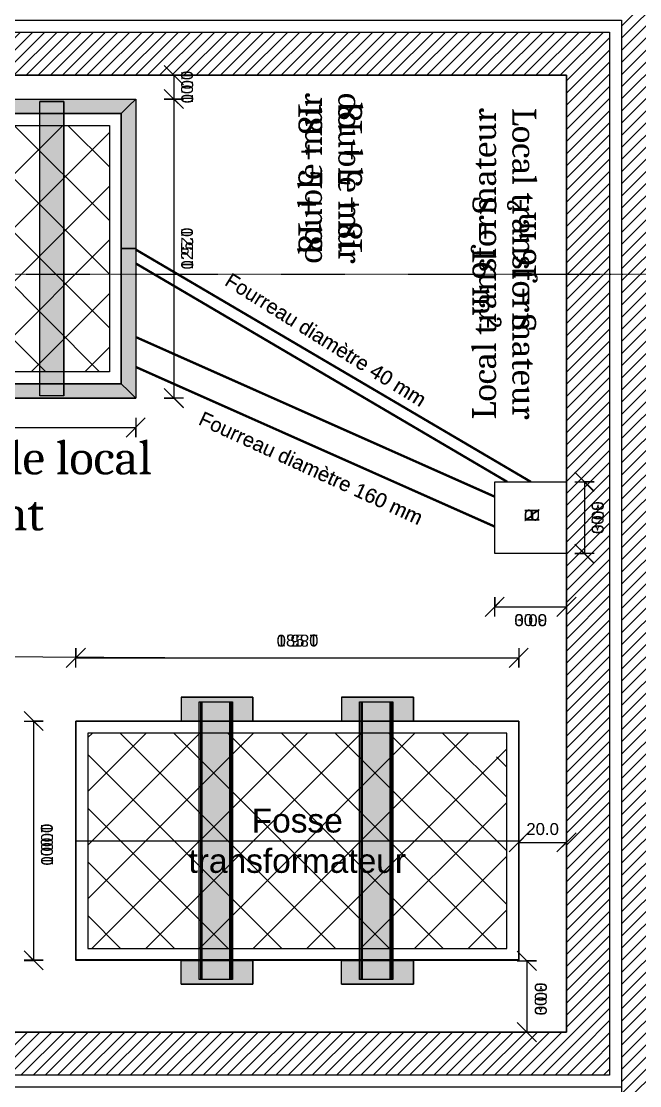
# Model space of a CAD drawing. Extents: x -594 to 29166, y -5797 to 14313.
# Drawn here: x 4019.2 to 4277.5, y 4562.3 to 5007.2 of the extents above; entities that cross this region are included whole.
import ezdxf
from ezdxf.lldxf.tags import DXFTag

# ---------------------------------------------------------------- set-up
doc = ezdxf.new("R2010")
doc.units = 0
for name, pattern in [('prlm_ef', [0.165, 0.1, -0.065]), ('Style de ligne -1', [0.41664, 0.20828, -0.20836]), ('Style de ligne -15', [2.08328, 1.25, -0.41656, 0.13886, -0.27786]), ('VW-01', [0.41656, 0.20828, -0.20828])]:
    doc.linetypes.add(name, pattern=pattern)
doc.layers.get('0').update_dxf_attribs({"color": 252})
doc.layers.add('_GAZELEC-RESERVATION 2', color=6, linetype='Continuous', lineweight=18)
for name, color, linetype in [('A SITE', 252, 'Continuous'), ('B GÈnÈral_Hatch', 252, 'Continuous'), ('B Général', 252, 'Continuous'), ('C ANNOTATIONS-axes horizontaux', 252, 'Style de ligne -1'), ('C ANNOTATIONS-prestations', 252, 'Continuous'), ('prlm-MOD', 64, 'Continuous'), ('prlm-MOD-EL', 190, 'Continuous'), ('prlm-VRD', 252, 'Continuous'), ('SA - CAB-réso', 252, 'Continuous'), ('SA - EDF-réso', 252, 'Texte-BT')]:
    doc.layers.add(name, color=color, linetype=linetype)
doc.styles.add('Arial', font='arial.ttf')
doc.styles.add('Cambria (bold italic)', font='cambriaz.ttf')
doc.styles.add('Lignes', font='arial.ttf', dxfattribs={"height": 0.35})
doc.styles.add('prlm-mod', font='cambriaz.ttf', dxfattribs={"height": 18})
doc.styles.add('texte courant 100', font='arial.ttf', dxfattribs={"height": 25})
tags = doc.linetypes.add('Texte-BT', pattern='A,5,-0.25,["BT",Lignes,S=1,R=0,X=0,Y=-0.18],-1.25', length=6.5).pattern_tags.tags
tags[15:16] = [DXFTag(74, 4), DXFTag(75, 0), DXFTag(340, '0'), DXFTag(46, 0.0), DXFTag(50, 0.0), DXFTag(44, 0.0), DXFTag(45, 0.0)]
tags[4:5] = [DXFTag(74, 4), DXFTag(75, 0), DXFTag(340, '0'), DXFTag(46, 0.0), DXFTag(50, 0.0), DXFTag(44, 0.0), DXFTag(45, 0.0)]
tags = doc.linetypes.add('Texte-HT', pattern='A,5,-0.25,["HT",Lignes,S=1,R=0,X=0,Y=-0.18],-1.25', length=6.5).pattern_tags.tags
tags[15:16] = [DXFTag(74, 4), DXFTag(75, 0), DXFTag(340, '0'), DXFTag(46, 0.0), DXFTag(50, 0.0), DXFTag(44, 0.0), DXFTag(45, 0.0)]
tags[4:5] = [DXFTag(74, 4), DXFTag(75, 0), DXFTag(340, '0'), DXFTag(46, 0.0), DXFTag(50, 0.0), DXFTag(44, 0.0), DXFTag(45, 0.0)]
pattern_1 = [(45, (0, 0), (2.4253472, -2.6458333), [])]

# ---------------------------------------------------------------- blocks, each defined once
blk = doc.blocks.new('A n0.Groupe-16-1')
at = {"layer": 'C ANNOTATIONS-prestations'}
for p, q in [((4082.89, 4984.51), (4082.89, 4974.92)), ((3961.95, 4974.71), (4066.95, 4974.71)), ((4066.95, 4974.71), (4063.95, 4971.71)), ((4063.95, 4971.71), (4066.95, 4974.71)), ((4066.95, 4974.71), (4066.95, 4912.21)), ((4082.89, 4974.51), (4082.89, 4849.92)), ((4036.95, 4973.71), (4026.95, 4973.71)), ((4026.95, 4850.71), (4026.95, 4973.71)), ((4036.95, 4850.71), (4036.95, 4973.71)), ((4063.95, 4971.71), (4060.95, 4968.71)), ((4060.95, 4968.71), (4063.95, 4971.71)), ((4060.95, 4968.71), (3961.95, 4968.71)), ((4060.95, 4912.21), (4060.95, 4968.71)), ((4060.95, 4855.71), (4060.95, 4912.21)), ((4066.95, 4912.21), (4066.95, 4849.71)), ((4231.98, 4814.75), (4066.95, 4911.82)), ((4222.12, 4814.75), (4066.95, 4906.02)), ((4066.95, 4875.26), (4216.95, 4808.5)), ((4066.95, 4862.75), (4216.95, 4795.99)), ((4060.95, 4855.71), (3961.95, 4855.71)), ((4063.95, 4852.71), (4060.95, 4855.71)), ((4063.95, 4852.71), (4060.95, 4855.71)), ((3961.95, 4849.71), (4066.95, 4849.71)), ((4036.95, 4850.71), (4026.95, 4850.71)), ((4066.95, 4849.71), (4063.95, 4852.71)), ((4066.95, 4849.71), (4063.95, 4852.71)), ((3857.15, 4837.41), (4066.75, 4837.41)), ((4254.41, 4814.55), (4254.41, 4784.91)), ((4217.15, 4762.45), (4246.75, 4762.45)), ((4041.95, 4741.16), (4226.95, 4741.16)), ((4085.95, 4724.71), (4085.95, 4714.71)), ((4085.95, 4724.71), (4115.95, 4724.71)), ((4093.43, 4722.71), (4107.43, 4722.71)), ((4093.43, 4606.71), (4093.43, 4722.71)), ((4094.2, 4606.71), (4094.2, 4722.71)), ((4094.61, 4606.71), (4094.61, 4722.71)), ((4106.26, 4606.71), (4106.26, 4722.71)), ((4106.67, 4606.71), (4106.67, 4722.71)), ((4107.43, 4606.71), (4107.43, 4722.71)), ((4115.95, 4724.71), (4115.95, 4714.71)), ((4152.95, 4724.71), (4152.95, 4714.71)), ((4152.95, 4724.71), (4182.95, 4724.71)), ((4160.43, 4722.71), (4174.43, 4722.71)), ((4160.43, 4606.71), (4160.43, 4722.71)), ((4161.2, 4606.71), (4161.2, 4722.71)), ((4161.61, 4606.71), (4161.61, 4722.71)), ((4173.26, 4606.71), (4173.26, 4722.71)), ((4173.67, 4606.71), (4173.67, 4722.71)), ((4174.43, 4606.71), (4174.43, 4722.71)), ((4182.95, 4724.71), (4182.95, 4714.71)), ((4024.34, 4714.71), (4024.34, 4614.71)), ((4226.95, 4714.71), (4041.95, 4714.71)), ((4041.95, 4714.71), (4041.95, 4614.71)), ((4085.95, 4714.71), (4115.95, 4714.71)), ((4152.95, 4714.71), (4182.95, 4714.71)), ((4226.95, 4614.71), (4226.95, 4714.71)), ((4046.95, 4707.79), (4048.88, 4709.71)), ((4046.95, 4685.34), (4071.33, 4709.71)), ((4046.95, 4662.89), (4093.78, 4709.71)), ((4046.95, 4640.44), (4116.23, 4709.71)), ((4221.95, 4709.71), (4046.95, 4709.71)), ((4046.95, 4709.71), (4046.95, 4619.71)), ((4048.68, 4619.71), (4138.68, 4709.71)), ((4060.48, 4709.71), (4150.48, 4619.71)), ((4071.13, 4619.71), (4161.13, 4709.71)), ((4082.94, 4709.71), (4172.94, 4619.71)), ((4093.58, 4619.71), (4183.58, 4709.71)), ((4105.39, 4709.71), (4195.39, 4619.71)), ((4116.03, 4619.71), (4206.03, 4709.71)), ((4127.84, 4709.71), (4217.84, 4619.71)), ((4150.29, 4709.71), (4221.95, 4638.05)), ((4172.74, 4709.71), (4221.95, 4660.5)), ((4195.19, 4709.71), (4221.95, 4682.95)), ((4221.95, 4619.71), (4221.95, 4709.71)), ((4138.48, 4619.71), (4221.95, 4703.18)), ((4046.95, 4700.8), (4128.03, 4619.71)), ((4217.64, 4699.71), (4221.95, 4695.4)), ((4160.93, 4619.71), (4221.95, 4680.73)), ((4046.95, 4678.35), (4105.58, 4619.71)), ((4041.95, 4664.71), (4226.95, 4664.71)), ((4227.15, 4664.01), (4246.75, 4664.01)), ((4183.38, 4619.71), (4221.95, 4658.28)), ((4046.95, 4655.9), (4083.13, 4619.71)), ((4046.95, 4633.45), (4060.68, 4619.71)), ((4205.83, 4619.71), (4221.95, 4635.83)), ((4046.95, 4619.71), (4221.95, 4619.71)), ((4226.95, 4614.71), (4041.95, 4614.71)), ((4085.95, 4604.71), (4085.95, 4614.71)), ((4085.95, 4614.71), (4115.95, 4614.71)), ((4115.95, 4604.71), (4115.95, 4614.71)), ((4152.95, 4604.71), (4152.95, 4614.71)), ((4152.95, 4614.71), (4182.95, 4614.71)), ((4182.95, 4604.71), (4182.95, 4614.71)), ((4230.37, 4614.51), (4230.37, 4584.91)), ((4094.2, 4606.71), (4093.43, 4606.71)), ((4094.61, 4606.71), (4094.2, 4606.71)), ((4106.26, 4606.71), (4094.61, 4606.71)), ((4106.67, 4606.71), (4106.26, 4606.71)), ((4107.43, 4606.71), (4106.67, 4606.71)), ((4161.2, 4606.71), (4160.43, 4606.71)), ((4161.61, 4606.71), (4161.2, 4606.71)), ((4173.26, 4606.71), (4161.61, 4606.71)), ((4173.67, 4606.71), (4173.26, 4606.71)), ((4174.43, 4606.71), (4173.67, 4606.71)), ((4085.95, 4604.71), (4115.95, 4604.71)), ((4152.95, 4604.71), (4182.95, 4604.71)), ((4246.95, 4584.71), (3846.95, 4584.71))]:
    blk.add_line(p, q, dxfattribs=at)
at = {"layer": 'C ANNOTATIONS-prestations', "flags": 128}
for points in [[(3846.95, 5002.71), (4264.95, 5002.71), (4264.95, 4566.71), (3846.95, 4566.71), (3846.95, 4536.71), (3830.95, 4536.71), (3830.95, 4729.71), (3846.95, 4729.71), (3846.95, 4584.71), (4246.95, 4584.71), (4246.95, 4984.71), (3846.95, 4984.71), (3846.95, 4844.71), (3830.95, 4844.71), (3830.95, 5032.94), (3846.95, 5032.94), (3846.95, 5002.71)], [(4078.89, 4984.71), (4086.89, 4984.71), (4082.89, 4984.71), (4086.89, 4980.71), (4078.89, 4988.71)], [(4086.89, 4974.72), (4078.89, 4974.72), (4082.89, 4974.72), (4078.89, 4978.72), (4086.89, 4970.72)], [(4078.89, 4974.71), (4086.89, 4974.71), (4082.89, 4974.71), (4086.89, 4970.71), (4078.89, 4978.71)], [(4086.89, 4849.72), (4078.89, 4849.72), (4082.89, 4849.72), (4078.89, 4853.72), (4086.89, 4845.72)], [(4066.95, 4841.41), (4066.95, 4833.41), (4066.95, 4837.41), (4062.95, 4833.41), (4070.95, 4841.41)], [(4250.41, 4814.75), (4258.41, 4814.75), (4254.41, 4814.75), (4258.41, 4810.75), (4250.41, 4818.75)], [(4258.41, 4784.71), (4250.41, 4784.71), (4254.41, 4784.71), (4250.41, 4788.71), (4258.41, 4780.71)], [(4216.95, 4758.45), (4216.95, 4766.45), (4216.95, 4762.45), (4220.95, 4766.45), (4212.95, 4758.45)], [(4246.95, 4766.45), (4246.95, 4758.45), (4246.95, 4762.45), (4242.95, 4758.45), (4250.95, 4766.45)], [(4041.95, 4737.16), (4041.95, 4745.16), (4041.95, 4741.16), (4045.95, 4745.16), (4037.95, 4737.16)], [(4226.95, 4745.16), (4226.95, 4737.16), (4226.95, 4741.16), (4222.95, 4737.16), (4230.95, 4745.16)], [(4020.34, 4714.71), (4028.34, 4714.71), (4024.34, 4714.71), (4028.34, 4710.71), (4020.34, 4718.71)], [(4226.95, 4660.01), (4226.95, 4668.01), (4226.95, 4664.01), (4230.95, 4668.01), (4222.95, 4660.01)], [(4246.95, 4668.01), (4246.95, 4660.01), (4246.95, 4664.01), (4242.95, 4660.01), (4250.95, 4668.01)], [(4028.34, 4614.71), (4020.34, 4614.71), (4024.34, 4614.71), (4020.34, 4618.71), (4028.34, 4610.71)], [(4226.37, 4614.51), (4234.37, 4614.51), (4230.37, 4614.51), (4234.37, 4610.51), (4226.37, 4618.51)], [(4234.37, 4584.71), (4226.37, 4584.71), (4230.37, 4584.71), (4226.37, 4588.71), (4234.37, 4580.71)]]:
    blk.add_lwpolyline(points, dxfattribs=at)
for points in [[(3851.95, 4561.71), (3851.95, 4543.71), (4287.95, 4543.71), (4287.95, 5025.71), (3851.95, 5025.71), (3851.95, 5007.71), (4269.95, 5007.71), (4269.95, 4561.71), (3851.95, 4561.71)], [(4063.95, 4971.71), (4060.95, 4968.71), (3961.95, 4968.71), (3961.95, 4974.71), (4066.95, 4974.71)], [(4063.95, 4971.71), (4066.95, 4974.71), (4066.95, 4912.21), (4060.95, 4912.21), (4060.95, 4968.71)], [(4036.95, 4850.71), (4026.95, 4850.71), (4026.95, 4973.71), (4036.95, 4973.71)], [(3862.95, 4855.71), (4060.95, 4855.71), (4060.95, 4968.71), (3862.95, 4968.71)], [(3867.95, 4860.71), (3867.95, 4963.71), (4055.95, 4963.71), (4055.95, 4860.71)], [(4063.95, 4852.71), (4060.95, 4855.71), (4060.95, 4912.21), (4066.95, 4912.21), (4066.95, 4849.71)], [(4063.95, 4852.71), (4060.95, 4855.71), (3961.95, 4855.71), (3961.95, 4849.71), (4066.95, 4849.71)], [(4216.95, 4814.75), (4246.95, 4814.75), (4246.95, 4784.75), (4216.95, 4784.75)], [(4085.95, 4724.71), (4085.95, 4714.71), (4115.95, 4714.71), (4115.95, 4724.71)], [(4094.2, 4606.71), (4093.43, 4606.71), (4093.43, 4722.71), (4094.2, 4722.71)], [(4094.61, 4606.71), (4094.2, 4606.71), (4094.2, 4722.71), (4094.61, 4722.71)], [(4106.26, 4606.71), (4094.61, 4606.71), (4094.61, 4722.71), (4106.26, 4722.71)], [(4106.67, 4606.71), (4106.26, 4606.71), (4106.26, 4722.71), (4106.67, 4722.71)], [(4107.43, 4606.71), (4106.67, 4606.71), (4106.67, 4722.71), (4107.43, 4722.71)], [(4152.95, 4724.71), (4152.95, 4714.71), (4182.95, 4714.71), (4182.95, 4724.71)], [(4161.2, 4606.71), (4160.43, 4606.71), (4160.43, 4722.71), (4161.2, 4722.71)], [(4161.61, 4606.71), (4161.2, 4606.71), (4161.2, 4722.71), (4161.61, 4722.71)], [(4173.26, 4606.71), (4161.61, 4606.71), (4161.61, 4722.71), (4173.26, 4722.71)], [(4173.67, 4606.71), (4173.26, 4606.71), (4173.26, 4722.71), (4173.67, 4722.71)], [(4174.43, 4606.71), (4173.67, 4606.71), (4173.67, 4722.71), (4174.43, 4722.71)], [(4085.95, 4604.71), (4085.95, 4614.71), (4115.95, 4614.71), (4115.95, 4604.71)], [(4152.95, 4604.71), (4152.95, 4614.71), (4182.95, 4614.71), (4182.95, 4604.71)]]:
    blk.add_lwpolyline(points, close=True, dxfattribs=at)
at = {"layer": 'C ANNOTATIONS-prestations', "line_spacing_factor": 1.002709, "style": 'Arial'}
for s, insert, char_height, attachment_point, rotation in [('10.0', (4088.43, 4979.72), 5.007, 5, 90), ('125.0', (4088.43, 4912.22), 5.007, 5, 90), ('Fourreau diamètre 40 mm', (4106.88, 4902.39), 6.0078, 1, 327.9619), ('Fourreau diamètre 160 mm', (4095.25, 4844.42), 6.0078, 1, 335.345), ('30.0', (4259.95, 4799.73), 5.007, 5, 90), ('100.0', (4029.88, 4663.08), 5.007, 5, 90), ('30.0', (4236.17, 4598.56), 5.007, 5, 90)]:
    blk.add_mtext(s, dxfattribs=dict(at, insert=insert, char_height=char_height, attachment_point=attachment_point, rotation=rotation))
at = {"layer": 'C ANNOTATIONS-prestations', "attachment_point": 5, "rotation": 90}
for s, insert, char_height, width, line_spacing_factor, style in [('double mur 18 + 5 + 18 ', (4148.21, 4941.62), 9.9931, 77.9863, 1.004714, 'Cambria (bold italic)'), ('Local transformateur\\PS = 16 m²', (4220.92, 4905.88), 9.9931, 145.1437, 1.004714, 'Cambria (bold italic)'), ('R', (4232.5, 4800.79), 6.01, 5.0123, 1.002709, 'Arial')]:
    blk.add_mtext(s, dxfattribs=dict(at, insert=insert, char_height=char_height, width=width, line_spacing_factor=line_spacing_factor, style=style))
at = {"layer": 'C ANNOTATIONS-prestations', "attachment_point": 5, "style": 'Arial'}
for s, insert, char_height, line_spacing_factor in [('30.0', (4231.95, 4756.91), 5.007, 1.002709), ('185.0', (4134.56, 4748.36), 5.007, 1.002709), ('Fosse\\Ptransformateur', (4134.45, 4664.65), 10.013, 1.011557), ('20.0', (4236.95, 4669.56), 5.007, 1.002709)]:
    blk.add_mtext(s, dxfattribs=dict(at, insert=insert, char_height=char_height, line_spacing_factor=line_spacing_factor))
blk = doc.blocks.new('A$C380262B1')
at = {"layer": 'SA - CAB-réso', "elevation": 0, "flags": 128}
blk.add_lwpolyline([(-3314.59, 2281.48), (-3563.97, 2289.01, 0.326975), (-4699.13, 1338.75, 0.484482), (-4609.38, 1232.65), (-4051.62, 1230.86)], format="xyb", dxfattribs=at)
at = {"layer": 'SA - EDF-réso', "linetype": 'Texte-HT', "ltscale": 75, "elevation": 0, "flags": 128}
blk.add_lwpolyline([(-4753.88, 1481.32), (-4015.66, 1477.37)], dxfattribs=at)
blk = doc.blocks.new('xi.transfo')
at = {"layer": 'prlm-MOD-EL', "linetype": 'Continuous', "lineweight": 20}
for points in [[(260, -94), (270, -94), (270, -64), (260, -64)], [(380, -94), (370, -94), (370, -64), (380, -64)], [(378, -72.52), (378, -73.29), (262, -73.29), (262, -72.52)], [(378, -73.29), (378, -73.69), (262, -73.69), (262, -73.29)], [(378, -73.69), (378, -85.34), (262, -85.34), (262, -73.69)], [(378, -85.34), (378, -85.75), (262, -85.75), (262, -85.34)], [(378, -85.75), (378, -86.52), (262, -86.52), (262, -85.75)], [(260, -161), (270, -161), (270, -131), (260, -131)], [(380, -161), (370, -161), (370, -131), (380, -131)], [(378, -139.52), (378, -140.29), (262, -140.29), (262, -139.52)], [(378, -140.29), (378, -140.69), (262, -140.69), (262, -140.29)], [(378, -140.69), (378, -152.34), (262, -152.34), (262, -140.69)], [(378, -152.34), (378, -152.75), (262, -152.75), (262, -152.34)], [(378, -152.75), (378, -153.52), (262, -153.52), (262, -152.75)], [(13, -183), (16, -186), (16, -285), (10, -285), (10, -180)], [(13, -183), (10, -180), (72.5, -180), (72.5, -186), (16, -186)], [(132, -183), (129, -186), (72.5, -186), (72.5, -180), (135, -180)], [(132, -183), (129, -186), (129, -285), (135, -285), (135, -180)], [(134, -210), (134, -220), (11, -220), (11, -210)]]:
    blk.add_hatch(color=250, dxfattribs=at).paths.add_polyline_path(points, flags=0)
at = {"layer": 'prlm-MOD-EL', "linetype": 'Continuous'}
h = blk.add_hatch(dxfattribs=at)
h.set_pattern_fill('ANSI37', color=256, scale=5, style=0)
h.set_pattern_definition([(45, (3689.925, 1736.358), (-11.22532, 11.22532), []), (135, (3689.925, 1736.358), (-11.22532, -11.22532), [])])
h.paths.add_polyline_path([(124, -379), (21, -379), (21, -191), (124, -191)])
at = {"color": 4, "linetype": 'Continuous', "lineweight": -3}
blk.add_line((400, 0), (400, -400), dxfattribs=at)
for points in [[(169.97, 3.45), (169.97, 11.45), (169.97, 7.45), (173.97, 11.45), (165.97, 3.45)], [(200, 11.45), (200, 3.45), (200, 7.45), (196, 3.45), (204, 11.45)], [(218.27, 0), (226.27, 0), (222.27, 0), (226.27, -4), (218.27, 4)], [(316.7, 0), (324.7, 0), (320.7, 0), (324.7, -4), (316.7, 4)], [(370.2, -20.58), (370.2, -12.58), (370.2, -16.58), (374.2, -12.58), (366.2, -20.58)], [(400, -12.58), (400, -20.58), (400, -16.58), (396, -20.58), (404, -12.58)], [(239.56, -20), (247.56, -20), (243.56, -20), (247.56, -24), (239.56, -16)], [(324.7, -20), (316.7, -20), (320.7, -20), (316.7, -16), (324.7, -24)], [(226.27, -30), (218.27, -30), (222.27, -30), (218.27, -26), (226.27, -34)], [(0, -168.06), (0, -160.06), (0, -164.06), (4, -160.06), (-4, -168.06)], [(10, -160.06), (10, -168.06), (10, -164.06), (6, -168.06), (14, -160.06)], [(10, -168.06), (10, -160.06), (10, -164.06), (14, -160.06), (6, -168.06)], [(135, -160.06), (135, -168.06), (135, -164.06), (131, -168.06), (139, -160.06)], [(143.3, -180), (151.3, -180), (147.3, -180), (151.3, -184), (143.3, -176)], [(247.56, -205), (239.56, -205), (243.56, -205), (239.56, -201), (247.56, -209)], [(270, -226.61), (270, -218.61), (270, -222.61), (274, -218.61), (266, -226.61)], [(370, -218.61), (370, -226.61), (370, -222.61), (366, -226.61), (374, -218.61)]]:
    blk.add_lwpolyline(points)
at = {"layer": 'prlm-MOD', "color": 0}
for p, q in [((170.17, 7.45), (199.8, 7.45)), ((222.27, -29.8), (222.27, -0.2)), ((320.7, -19.8), (320.7, -0.2)), ((370.2, -16.58), (399.8, -16.58)), ((243.56, -205), (243.56, -20)), ((0.2, -164.06), (9.8, -164.06)), ((10.2, -164.06), (134.8, -164.06)), ((147.3, -389.8), (147.3, -180.2)), ((270, -222.61), (370, -222.61))]:
    blk.add_line(p, q, dxfattribs=at)
at = {"layer": 'prlm-MOD', "linetype": 'Continuous', "lineweight": -3}
for points in [[(423, -395), (441, -395), (441, 41), (-41, 41), (-41, -395), (-23, -395), (-23, 23), (423, 23), (423, -395)], [(169.97, -30), (169.97, 0), (199.97, 0), (199.97, -30)]]:
    blk.add_lwpolyline(points, close=True, dxfattribs=at)
blk.add_lwpolyline([(-18, -400), (-18, 18), (418, 18), (418, -400), (448, -400), (448, -416), (255, -416), (255, -400), (400, -400), (400, 0), (0, 0), (0, -400), (140, -400), (140, -416), (-48.23, -416), (-48.23, -400), (-18, -400)], dxfattribs=at)
at = {"layer": 'prlm-MOD', "color": 7, "linetype": 'prlm_ef', "const_width": 1}
for points in [[(169.97, -14.97), (72.89, -180)], [(169.97, -24.83), (78.69, -180)], [(109.46, -180), (176.21, -30)], [(121.97, -180), (188.72, -30)]]:
    blk.add_lwpolyline(points, dxfattribs=at)
at = {"layer": 'prlm-MOD-EL', "linetype": 'Continuous'}
for p, q in [((270, -205), (270, -20)), ((270, -20), (370, -20)), ((370, -20), (270, -20)), ((270, -20), (270, -205)), ((320, -205), (320, -20)), ((370, -20), (370, -205)), ((370, -205), (370, -20)), ((275, -51.76), (301.76, -25)), ((275, -74.21), (324.21, -25)), ((275, -96.66), (346.66, -25)), ((365, -25), (275, -25)), ((275, -25), (275, -200)), ((365, -108.47), (281.53, -25)), ((285, -29.31), (289.31, -25)), ((365, -86.02), (303.98, -25)), ((365, -63.57), (326.43, -25)), ((365, -41.12), (348.88, -25)), ((365, -200), (365, -25)), ((275, -119.11), (365, -29.11)), ((365, -130.92), (275, -40.92)), ((275, -141.56), (365, -51.56)), ((260, -64), (270, -64)), ((260, -94), (260, -64)), ((270, -94), (270, -64)), ((365, -153.37), (275, -63.37)), ((380, -64), (370, -64)), ((370, -94), (370, -64)), ((380, -94), (380, -64)), ((262, -86.52), (262, -72.52)), ((378, -72.52), (262, -72.52)), ((378, -73.29), (262, -73.29)), ((378, -73.69), (262, -73.69)), ((275, -164.02), (365, -74.02)), ((378, -72.52), (378, -73.29)), ((378, -73.29), (378, -73.69)), ((378, -73.69), (378, -85.34)), ((378, -85.34), (262, -85.34)), ((378, -85.75), (262, -85.75)), ((378, -86.52), (262, -86.52)), ((365, -175.82), (275, -85.82)), ((378, -85.34), (378, -85.75)), ((378, -85.75), (378, -86.52)), ((260, -94), (270, -94)), ((275, -186.47), (365, -96.47)), ((380, -94), (370, -94)), ((365, -198.27), (275, -108.27)), ((283.92, -200), (365, -118.92)), ((260, -131), (270, -131)), ((260, -161), (260, -131)), ((270, -161), (270, -131)), ((344.28, -200), (275, -130.72)), ((380, -131), (370, -131)), ((370, -161), (370, -131)), ((380, -161), (380, -131)), ((262, -153.52), (262, -139.52)), ((378, -139.52), (262, -139.52)), ((378, -140.29), (262, -140.29)), ((378, -140.69), (262, -140.69)), ((306.37, -200), (365, -141.37)), ((378, -139.52), (378, -140.29)), ((378, -140.29), (378, -140.69)), ((378, -140.69), (378, -152.34)), ((378, -152.34), (262, -152.34)), ((378, -152.75), (262, -152.75)), ((378, -153.52), (262, -153.52)), ((321.83, -200), (275, -153.17)), ((378, -152.34), (378, -152.75)), ((378, -152.75), (378, -153.52)), ((260, -161), (270, -161)), ((328.82, -200), (365, -163.82)), ((380, -161), (370, -161)), ((299.38, -200), (275, -175.62)), ((10, -285), (10, -180)), ((10, -180), (13, -183)), ((13, -183), (10, -180)), ((10, -180), (72.5, -180)), ((72.5, -180), (135, -180)), ((135, -180), (132, -183)), ((135, -180), (132, -183)), ((135, -285), (135, -180)), ((13, -183), (16, -186)), ((16, -186), (13, -183)), ((16, -186), (16, -285)), ((72.5, -186), (16, -186)), ((129, -186), (72.5, -186)), ((132, -183), (129, -186)), ((132, -183), (129, -186)), ((129, -186), (129, -285)), ((351.27, -200), (365, -186.27)), ((276.93, -200), (275, -198.07)), ((275, -200), (365, -200)), ((370, -205), (270, -205)), ((270, -205), (370, -205)), ((11, -210), (11, -220)), ((134, -210), (11, -210)), ((134, -210), (134, -220)), ((134, -220), (11, -220))]:
    blk.add_line(p, q, dxfattribs=at)
at = {"layer": 'prlm-MOD-EL', "linetype": 'Continuous', "flags": 128}
for points in [[(129, -384), (16, -384), (16, -186), (129, -186)], [(129, -384), (129, -186), (16, -186), (16, -384)], [(124, -379), (21, -379), (21, -191), (124, -191)]]:
    blk.add_lwpolyline(points, close=True, dxfattribs=at)
at = {"color": 7, "linetype": 'Continuous', "insert": (320.07, -112.5), "char_height": 10, "attachment_point": 5, "rotation": 90, "line_spacing_factor": 1.008824, "style": 'Arial'}
blk.add_mtext('{Fosse\\Ptransformateur}', dxfattribs=at)
at = {"layer": 'prlm-MOD', "color": 0, "char_height": 5, "attachment_point": 5, "style": 'Arial'}
for s, insert in [('\\A1;30.0', (184.98, 13)), ('\\A1;30.0', (386.16, -10.78)), ('\\A1;10.0', (5, -158.52)), ('\\A1;125.0', (72.5, -158.52)), ('\\A1;100.0', (321.64, -217.07))]:
    blk.add_mtext(s, dxfattribs=dict(at, insert=insert))
for s, insert, rotation in [('\\A1;20.0', (315.16, -10), 90), ('\\A1;30.0', (227.81, -15), 270), ('\\A1;185.0', (236.35, -112.39), 270)]:
    blk.add_mtext(s, dxfattribs=dict(at, insert=insert, rotation=rotation))
at = {"layer": 'prlm-MOD', "char_height": 10, "attachment_point": 5, "style": 'prlm-mod'}
for s, insert, width in [('Local transformateur\\PS = 16 m²', (78.84, -26.04), 145.1437), ('double mur 18 + 5 + 18 ', (43.09, -98.74), 77.9863)]:
    blk.add_mtext(s, dxfattribs=dict(at, insert=insert, width=width))
at = {"layer": 'prlm-MOD', "color": 7, "insert": (183.92, -14.45), "char_height": 6, "width": 5.0123, "attachment_point": 5, "style": 'texte courant 100'}
blk.add_mtext('R', dxfattribs=at)
at = {"layer": 'prlm-MOD', "color": 7, "char_height": 6, "attachment_point": 1, "style": 'texte courant 100'}
for s, insert, rotation in [('Fourreau diamètre 40 mm', (82.41, -140.12, 0), 57.9619), ('Fourreau diamètre 160 mm', (140.38, -151.74, 0), 65.345)]:
    blk.add_mtext(s, dxfattribs=dict(at, insert=insert, rotation=rotation))

msp = doc.modelspace()

# ---------------------------------------------------------------- hatches: boundary and pattern name
at = {"layer": '_GAZELEC-RESERVATION 2'}
h = msp.add_hatch(dxfattribs=at)
h.set_pattern_fill('ANSI31', color=256)
h.paths.add_polyline_path([(6240.276, 4043.45), (6240.276, 4013.45), (6250.276, 4013.45), (6250.276, 4043.389)], flags=17)
h.paths.add_polyline_path([(4612.005, 4574.465), (4612.005, 4504.465), (4622.005, 4504.465), (4622.005, 4574.465)])
h.paths.add_polyline_path([(4843.196, 4114.016), (4843.196, 4054.016), (4853.196, 4054.016), (4853.196, 4114.016)], flags=17)
h.paths.add_polyline_path([(4612.334, 4119.103), (4542.334, 4119.103), (4542.334, 4109.103), (4612.334, 4109.103)], flags=17)
h.paths.add_polyline_path([(4632.334, 4119.103), (4692.334, 4119.103), (4692.334, 4109.103), (4632.334, 4109.103)], flags=17)
h.paths.add_polyline_path([(3831.81, 3316.389), (3831.81, 3376.389), (3841.81, 3376.389), (3841.81, 3316.389)], flags=17)
h.paths.add_polyline_path([(6846.048, 4475.589), (6886.048, 4475.589), (6914.332, 4503.873), (6921.403, 4496.802), (6890.19, 4465.589), (6846.048, 4465.589)])
h.paths.add_polyline_path([(4563.065, 4653.475), (4503.065, 4653.475), (4503.065, 4663.475), (4563.065, 4663.475)])
edge = h.paths.add_edge_path()
edge.add_line((6846.532, 3965.403), (6886.532, 3965.403))
edge.add_line((6886.532, 3965.403), (6914.816, 3937.118))
edge.add_line((6914.816, 3937.118), (6921.888, 3944.189))
edge.add_line((6921.888, 3944.189), (6890.674, 3975.403))
edge.add_line((6846.552, 3965.403), (6846.552, 3975.403))
edge.add_line((6846.552, 3975.403), (6890.674, 3975.403))
edge.add_line((6227.888, 4391.389), (6237.888, 4391.389))
edge.add_line((6237.888, 4391.389), (6237.906, 4421.389))
edge.add_line((6237.906, 4421.389), (6247.906, 4421.389))
edge.add_line((6247.906, 4421.389), (6248.002, 4391.513))
edge.add_line((6248.002, 4391.513), (6237.888, 4391.576))
edge.add_line((5205.038, 4391.389), (5215.038, 4391.389))
edge.add_line((5215.038, 4391.389), (5215.038, 4421.389))
edge.add_line((5215.038, 4421.389), (5225.038, 4421.389))
edge.add_line((5225.038, 4421.389), (5225.038, 4391.389))
edge.add_line((5225.038, 4391.389), (5215.038, 4391.389))
edge.add_line((3523.835, 2610.903), (3603.835, 2610.903))
edge.add_line((3603.835, 2610.903), (3603.835, 2600.903))
edge.add_line((3603.835, 2600.903), (3523.817, 2600.903))
edge.add_line((3523.817, 2600.903), (3523.817, 2610.903))
at = {"layer": 'B GÈnÈral_Hatch', "linetype": 'Continuous'}
h = msp.add_hatch(dxfattribs=at)
h.set_pattern_fill('50_BETON', color=256, style=0, pattern_type=2)
h.set_pattern_definition(pattern_1)
h.paths.add_polyline_path([(4287.999, 5025.715), (4269.999, 5007.715), (4269.999, 4551.37), (4287.999, 4551.37)])
h = msp.add_hatch(dxfattribs=at)
h.set_pattern_fill('50_BETON', color=256, style=0, pattern_type=2)
h.set_pattern_definition(pattern_1)
h.paths.add_polyline_path([(4246.951, 4984.715), (4264.951, 5002.715), (3830.951, 5002.715), (3846.951, 4984.715)])
h = msp.add_hatch(dxfattribs=at)
h.set_pattern_fill('50_BETON', color=256, style=0, pattern_type=2)
h.set_pattern_definition(pattern_1)
h.paths.add_polyline_path([(4246.951, 4584.715), (4264.951, 4566.715), (4264.951, 5002.715), (4246.951, 4984.715)])
h = msp.add_hatch(dxfattribs=at)
h.set_pattern_fill('50_BETON', color=256, style=0, pattern_type=2)
h.set_pattern_definition(pattern_1)
h.paths.add_polyline_path([(3846.951, 4584.715), (3830.951, 4566.715), (4264.951, 4566.715), (4246.951, 4584.715)])

# ---------------------------------------------------------------- linework, layer by layer
at = {"layer": 'A SITE', "linetype": 'Style de ligne -15', "lineweight": 50, "ltscale": 25.4}
msp.add_open_spline([(4176.46, 5442.268), (4369.672, 5480.305), (4562.883, 5518.342), (4903.036, 5519.771), (5243.188, 5521.2), (5979.862, 5524.644), (6716.536, 5528.089), (7278.196, 5527.681), (7839.856, 5527.273), (8021.336, 5527.044), (8202.816, 5526.815), (8808.176, 5525.356), (9413.535, 5523.896), (10716.351, 5525.293), (12019.166, 5526.69), (12242.597, 5526.219), (12466.029, 5525.748), (12816.588, 5520.962), (13167.148, 5516.176), (13202.673, 5616.323), (13238.199, 5716.47), (13267.888, 5802.201), (13297.577, 5887.932), (13327.266, 5973.663), (13356.956, 6059.395), (13408.406, 6207.964), (13459.856, 6356.533), (13477.006, 6406.056), (13494.156, 6455.579), (13528.564, 6560.212), (13562.972, 6664.845), (13573.344, 6696.386), (13583.716, 6727.928), (13599.145, 6774.844), (13614.573, 6821.761), (13678.898, 7117.445), (13743.224, 7413.129), (13957.444, 7453.65), (14171.664, 7494.171), (14164.331, 7534.454), (14156.998, 7574.738), (14190.699, 7584.189), (14224.399, 7593.639), (14227.546, 7586.876), (14230.693, 7580.113), (14293.316, 7599.076), (14355.939, 7618.039), (14360.336, 7603.518), (14364.733, 7588.998), (14537.195, 7591.453), (14709.721, 7640.319), (14664.801, 7789.364), (14619.881, 7938.41), (15047.101, 8062.384), (15474.322, 8186.358), (15686.72, 8247.996), (15899.118, 8309.635), (15904.181, 8311.166), (15909.244, 8312.698), (15908.246, 8315.995), (15907.249, 8319.292), (17672.664, 8849.185), (19438.079, 9379.077), (19648.946, 9442.842), (19859.814, 9506.606), (20255.35, 9309.74), (20650.886, 9112.874), (20960.83, 8222.926), (21270.775, 7332.978), (21180.205, 7304.155), (21089.635, 7275.333), (21163.082, 7017.584), (21236.529, 6759.834), (21251.591, 6763.9), (21266.653, 6767.967), (21275.663, 6734.59), (21284.674, 6701.213), (21269.902, 6697.225), (21255.13, 6693.238), (21270.029, 6638.047), (21284.928, 6582.856), (21291.188, 6584.546), (21297.447, 6586.236), (21305.995, 6495.046), (21402.881, 6506.774), (21487.346, 6527.117), (21571.811, 6547.461), (21569.541, 6559.077), (21567.271, 6570.694), (21604.983, 6578.638), (21642.694, 6586.582), (21649.991, 6549.244), (21657.287, 6511.906), (21652.493, 6510.896), (21647.699, 6509.886), (21807.598, 5746.172), (21967.496, 4982.457), (21977.291, 4938.62), (21987.086, 4894.782), (22015.78, 4743.898), (22044.474, 4593.013), (22063.498, 4473.154), (22082.523, 4353.295), (22101.178, 4237.725), (22119.832, 4122.156), (22124.345, 4087.384), (22128.858, 4052.612), (22138.67, 3933.295), (22148.483, 3813.978), (22152.899, 3687.239), (22157.316, 3560.501), (22156.076, 3368.858), (22154.837, 3177.215), (22152.199, 3078.787), (22149.562, 2980.358), (22145.456, 2863.605), (22141.35, 2746.851), (22132.85, 2586.185), (22124.349, 2425.518), (22087.732, 1950.646), (22051.116, 1475.773), (21993.933, 847.273), (21936.75, 218.773), (21915.729, 183.154), (21894.709, 147.536), (21213.23, 141.566), (20531.75, 135.597), (20529.704, 160.058), (20527.657, 184.52), (20322.852, 176.691), (20118.047, 168.862), (19882.166, 159.845), (19646.285, 150.828), (19256.888, 145.182), (18867.491, 139.536), (18773.401, -158.054), (18679.311, -455.644), (18604.53, -1398.289), (18529.749, -2340.935), (18635.053, -2777.585), (18740.357, -3214.234), (18588.756, -3295.853), (18437.156, -3377.471), (18384.511, -3407.387), (18331.865, -3437.302), (18280.613, -3484.556), (18229.362, -3531.809), (18125.267, -3688.349), (18021.173, -3844.888), (17973.144, -3961.195), (17925.114, -4077.502), (17903.66, -4188.267), (17882.205, -4299.032), (17853.831, -4428.724), (17825.458, -4558.416), (17795.321, -4816.052), (17765.184, -5073.687), (17828.426, -5320.212), (17891.667, -5566.736), (16164.839, -5333.52), (14438.011, -5100.304), (14043.046, -5030.624), (13648.082, -4960.944), (13506.144, -4936.079), (13364.206, -4911.213), (13220.848, -4883.357), (13077.49, -4855.501), (12791.937, -4799.706), (12506.383, -4743.912), (12128.349, -4679.679), (11750.314, -4615.447), (11530.967, -4571.296), (11311.619, -4527.146), (10549.503, -4375.437), (9787.387, -4223.728), (9847.498, -3981.593), (9907.609, -3739.459), (9806.225, -3461.39), (9704.841, -3183.322), (9715.187, -3083.784), (9725.532, -2984.247), (9824.047, -2441.958), (9922.562, -1899.67), (9651.72, -1701.167), (9380.878, -1502.664), (9447.608, -1104.825), (9514.339, -706.985), (9834.998, -611.033), (10155.657, -515.081), (10247.114, 11.583), (10338.572, 538.246), (10143.199, 564.034), (9947.826, 589.823), (9948.48, 594.78), (9949.134, 599.737), (9614.75, 638.685), (9280.365, 677.634), (8737.859, 744.574), (8195.353, 811.514), (7103.907, 948.262), (6012.462, 1085.009), (5516.207, 1145.917), (5019.951, 1206.825), (4567.057, 1262.265), (4114.163, 1317.705), (4102.18, 1307.409), (4090.197, 1297.113), (3869.944, 1322.11), (3649.69, 1347.106), (3455.22, 1370.405), (3260.751, 1393.703), (3258.524, 1373.559), (3256.298, 1353.416), (2884.962, 1399.248), (2513.626, 1445.079), (2816.189, 2481.825), (3118.751, 3518.57), (3122.583, 3517.421), (3126.415, 3516.272), (3182.803, 3704.332), (3239.191, 3892.391), (3244.935, 3911.549), (3250.679, 3930.706), (3342.693, 4248.166), (3434.706, 4565.625), (3504.837, 4748.285), (3574.967, 4930.944), (3700.503, 5086.554), (3826.038, 5242.164), (4001.249, 5342.216), (4176.46, 5442.268)], degree=2, knots=[0, 0, 0, 1, 1, 2, 2, 3, 3, 4, 4, 5, 5, 6, 6, 7, 7, 8, 8, 9, 9, 10, 10, 11, 11, 12, 12, 13, 13, 14, 14, 15, 15, 16, 16, 17, 17, 18, 18, 19, 19, 20, 20, 21, 21, 22, 22, 23, 23, 24, 24, 25, 25, 26, 26, 27, 27, 28, 28, 29, 29, 30, 30, 31, 31, 32, 32, 33, 33, 34, 34, 35, 35, 36, 36, 37, 37, 38, 38, 39, 39, 40, 40, 41, 41, 42, 42, 43, 43, 44, 44, 45, 45, 46, 46, 47, 47, 48, 48, 49, 49, 50, 50, 51, 51, 52, 52, 53, 53, 54, 54, 55, 55, 56, 56, 57, 57, 58, 58, 59, 59, 60, 60, 61, 61, 62, 62, 63, 63, 64, 64, 65, 65, 66, 66, 67, 67, 68, 68, 69, 69, 70, 70, 71, 71, 72, 72, 73, 73, 74, 74, 75, 75, 76, 76, 77, 77, 78, 78, 79, 79, 80, 80, 81, 81, 82, 82, 83, 83, 84, 84, 85, 85, 86, 86, 87, 87, 88, 88, 89, 89, 90, 90, 91, 91, 92, 92, 93, 93, 94, 94, 95, 95, 96, 96, 97, 97, 98, 98, 99, 99, 100, 100, 101, 101, 102, 102, 103, 103, 104, 104, 105, 105, 106, 106, 107, 107, 108, 108, 109, 109, 110, 110, 111, 111, 112, 112, 113, 113, 114, 114, 115, 115, 115], dxfattribs=at)
at = {"layer": 'B Général', "linetype": 'Continuous', "lineweight": 18}
for p, q in [((4269.999, 4551.37), (4269.999, 5007.715)), ((3830.951, 5002.715), (4264.951, 5002.715)), ((4264.951, 5002.715), (4264.951, 4566.715)), ((3846.951, 4984.715), (4246.951, 4984.715)), ((4246.951, 4984.715), (4246.951, 4584.715)), ((4246.951, 4584.715), (3846.951, 4584.715)), ((4264.951, 4566.715), (3830.951, 4566.715))]:
    msp.add_line(p, q, dxfattribs=at)
at = {"layer": 'B Général', "linetype": 'Continuous'}
for p, q in [((4269.999, 4551.37), (4269.999, 5007.715)), ((3830.951, 5002.715), (4264.951, 5002.715)), ((4264.951, 5002.715), (4264.951, 4566.715)), ((3846.951, 4984.715), (4246.951, 4984.715)), ((4246.951, 4984.715), (4246.951, 4584.715)), ((4246.951, 4584.715), (3846.951, 4584.715)), ((4264.951, 4566.715), (3830.951, 4566.715))]:
    msp.add_line(p, q, dxfattribs=at)
at = {"layer": 'B Général', "linetype": 'VW-01', "ltscale": 25.4, "flags": 128}
msp.add_lwpolyline([(4569.435, 5501.249, 0.2972461), (3492.652, 4670.81), (3431.598, 4467.418)], format="xyb", dxfattribs=at)
at = {"layer": 'B Général', "linetype": 'Continuous', "flags": 128}
for points in [[(3856.951, 4974.715), (4066.951, 4974.715), (4066.951, 4849.715), (3856.951, 4849.715)], [(4216.951, 4814.748), (4246.951, 4814.748), (4246.951, 4784.748), (4216.951, 4784.748)], [(4041.951, 4714.715), (4226.951, 4714.715), (4226.951, 4614.893), (4041.951, 4614.893)]]:
    msp.add_lwpolyline(points, close=True, dxfattribs=at)
at = {"layer": 'C ANNOTATIONS-axes horizontaux'}
msp.add_line((12370.813, 4901.389), (2960.813, 4901.389), dxfattribs=at)

# ---------------------------------------------------------------- block references
at = {"layer": 'B Général'}
msp.add_blockref('A n0.Groupe-16-1', (0, 0), dxfattribs=at)
at = {"layer": 'prlm-MOD', "rotation": 270}
msp.add_blockref('xi.transfo', (4246.951, 4984.715), dxfattribs=at)
at = {"layer": 'prlm-VRD'}
msp.add_blockref('A$C380262B1', (8094.783, 3263.943), dxfattribs=at)

# ---------------------------------------------------------------- texts
at = {"layer": 'prlm-MOD', "color": 1, "insert": (3758.305, 4831.804), "char_height": 14, "width": 351.29365, "attachment_point": 1, "style": 'prlm-mod'}
msp.add_mtext('il faut 2.50m de hauteur dans le local transfo + double dalle et isolant ', dxfattribs=at)

doc.saveas('drawing.dxf')
